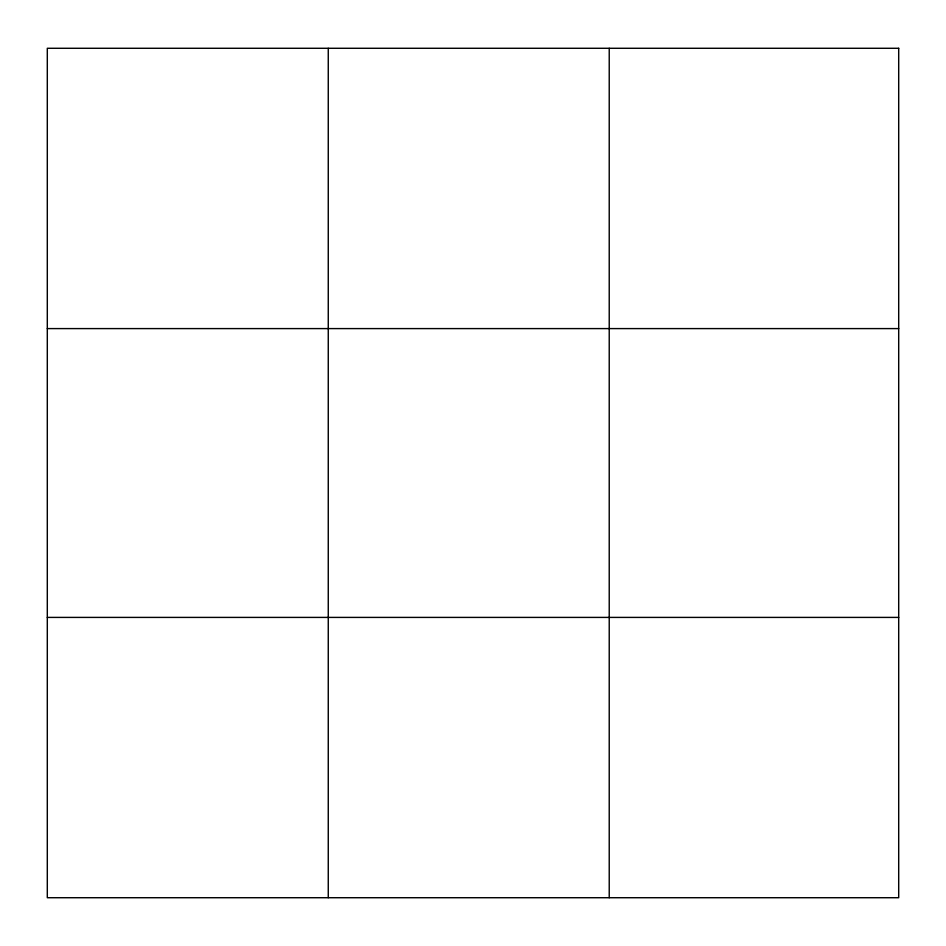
<?xml version="1.0" encoding="UTF-8"?>
<svg xmlns="http://www.w3.org/2000/svg" width="946" height="946" viewBox="0 0 946 946"><rect width="100%" height="100%" fill="white"/><g stroke="black" fill="none" stroke-linecap="round" stroke-linejoin="round"><path stroke-width="1.42" d="M328.262 897.719L328.262 48.281M609.224 897.719L609.224 48.281M47.3 328.593L898.7 328.593M47.3 617.407L898.7 617.407M898.7 48.281L898.7 897.719L47.3 897.719L47.3 48.281L898.7 48.281"/></g></svg>
